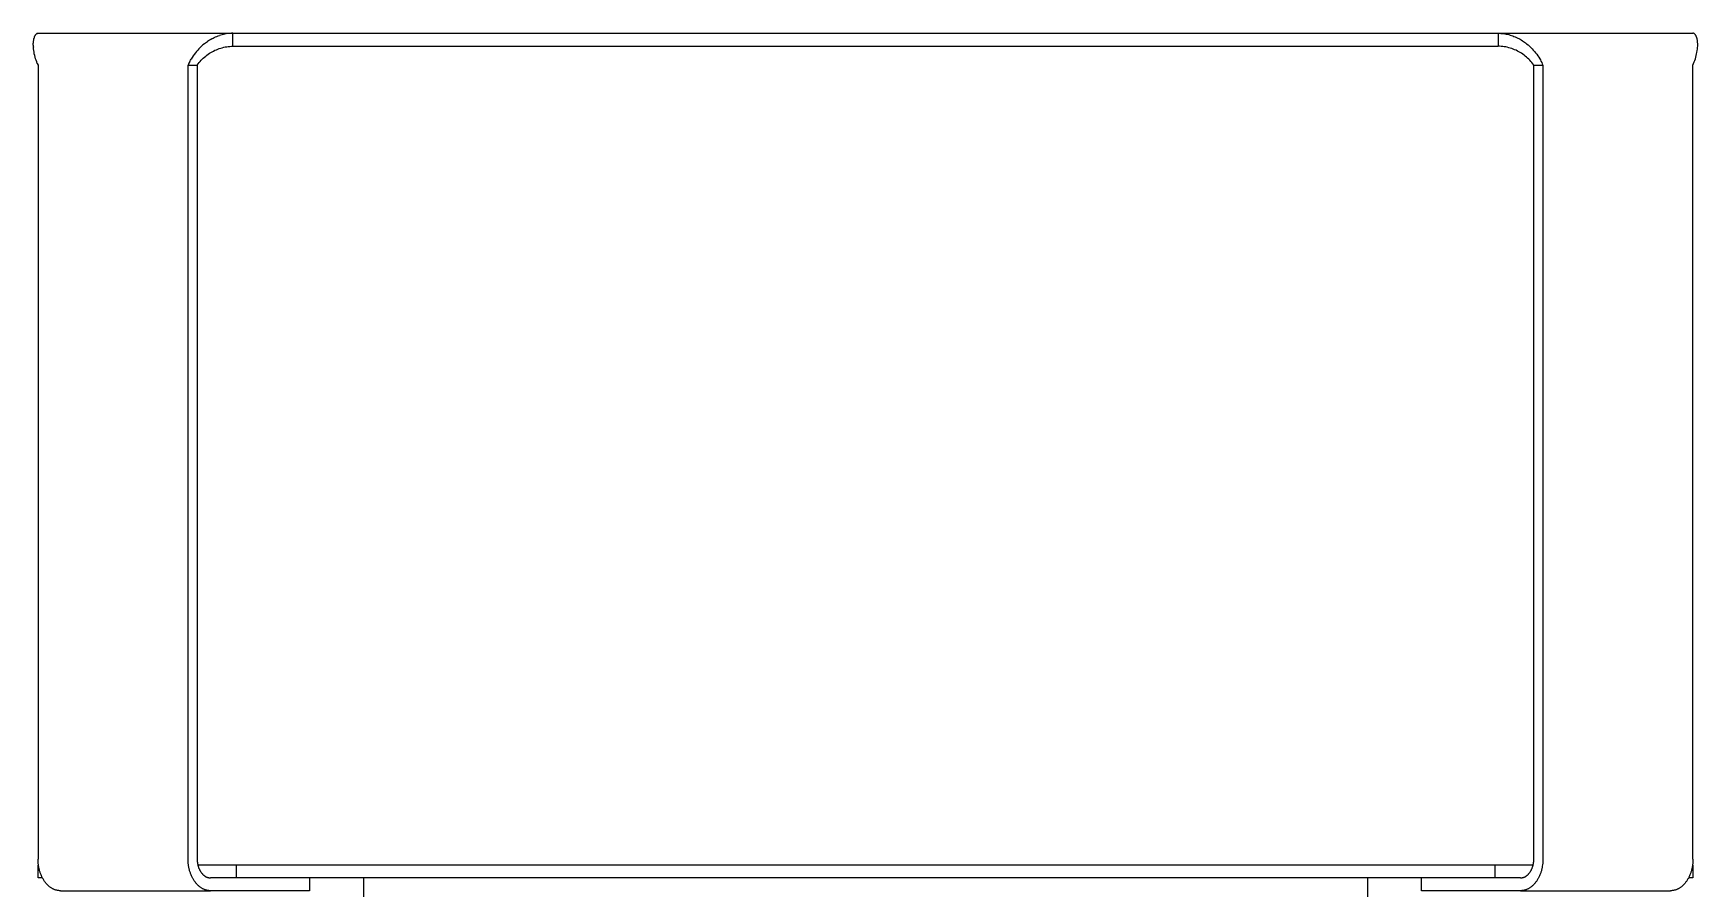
# Model space of a CAD drawing. Header units: millimetres. Extents: x -962 to 3068, y -237 to 2578.
# Drawn here: x 676.4 to 1064.6, y 1989.9 to 2189.9 of the extents above; entities that cross this region are included whole.
import ezdxf

# ---------------------------------------------------------------- set-up
doc = ezdxf.new("R2010")
doc.units = ezdxf.units.MM
doc.header["$MEASUREMENT"] = 0
doc.layers.add('Utwórz2D linie widoczne', color=7, linetype='Continuous', true_color=0x000000)

msp = doc.modelspace()

# ---------------------------------------------------------------- linework, layer by layer
at = {"layer": 'Utwórz2D linie widoczne'}
for p, q in [((676.84, 2189.47), (676.88, 2189.52)), ((676.88, 2189.52), (676.91, 2189.56)), ((676.91, 2189.56), (676.95, 2189.61)), ((676.95, 2189.61), (676.99, 2189.65)), ((676.99, 2189.65), (677.02, 2189.69)), ((677.02, 2189.69), (677.07, 2189.73)), ((677.07, 2189.73), (677.11, 2189.77)), ((677.13, 2189.78), (677.11, 2189.77)), ((677.14, 2189.8), (677.13, 2189.78)), ((677.16, 2189.81), (677.14, 2189.8)), ((677.18, 2189.82), (677.16, 2189.81)), ((677.2, 2189.83), (677.18, 2189.82)), ((677.22, 2189.84), (677.2, 2189.83)), ((677.24, 2189.85), (677.22, 2189.84)), ((677.26, 2189.86), (677.24, 2189.85)), ((677.26, 2189.86), (677.28, 2189.87)), ((677.28, 2189.87), (677.3, 2189.88)), ((677.3, 2189.88), (677.31, 2189.88)), ((677.31, 2189.88), (677.33, 2189.89)), ((677.33, 2189.89), (677.35, 2189.89)), ((677.35, 2189.89), (677.36, 2189.89)), ((677.36, 2189.89), (677.38, 2189.9)), ((677.38, 2189.9), (677.4, 2189.9)), ((677.4, 2189.9), (677.41, 2189.9)), ((677.41, 2189.9), (677.43, 2189.9)), ((677.43, 2189.9), (677.45, 2189.9)), ((677.45, 2189.9), (677.46, 2189.9)), ((677.46, 2189.9), (722.82, 2189.9)), ((720.07, 2189.49), (719.77, 2189.39)), ((720.38, 2189.58), (720.07, 2189.49)), ((720.7, 2189.65), (720.38, 2189.58)), ((721.01, 2189.72), (720.7, 2189.65)), ((721.33, 2189.78), (721.01, 2189.72)), ((721.65, 2189.82), (721.33, 2189.78)), ((721.96, 2189.86), (721.65, 2189.82)), ((722.29, 2189.88), (721.96, 2189.86)), ((722.61, 2189.9), (722.29, 2189.88)), ((722.93, 2189.9), (722.61, 2189.9)), ((722.93, 2189.9), (1018, 2189.9)), ((722.93, 2186.9), (722.93, 2189.9)), ((1018, 2189.9), (1018, 2186.9)), ((1018, 2189.9), (1018.31, 2189.9)), ((1018.1, 2189.9), (1063.46, 2189.9)), ((1018.31, 2189.9), (1018.63, 2189.88)), ((1018.63, 2189.88), (1018.94, 2189.86)), ((1018.94, 2189.86), (1019.26, 2189.82)), ((1019.26, 2189.82), (1019.57, 2189.78)), ((1019.57, 2189.78), (1019.88, 2189.72)), ((1019.88, 2189.72), (1020.19, 2189.66)), ((1020.19, 2189.66), (1020.5, 2189.59)), ((1020.5, 2189.59), (1020.81, 2189.5)), ((1020.81, 2189.5), (1021.11, 2189.41)), ((1063.48, 2189.9), (1063.46, 2189.9)), ((1063.5, 2189.9), (1063.48, 2189.9)), ((1063.51, 2189.9), (1063.5, 2189.9)), ((1063.53, 2189.9), (1063.51, 2189.9)), ((1063.55, 2189.9), (1063.53, 2189.9)), ((1063.57, 2189.89), (1063.55, 2189.9)), ((1063.58, 2189.89), (1063.57, 2189.89)), ((1063.6, 2189.88), (1063.58, 2189.89)), ((1063.62, 2189.88), (1063.6, 2189.88)), ((1063.63, 2189.87), (1063.62, 2189.88)), ((1063.65, 2189.87), (1063.63, 2189.87)), ((1063.67, 2189.86), (1063.65, 2189.87)), ((1063.69, 2189.85), (1063.67, 2189.86)), ((1063.71, 2189.84), (1063.69, 2189.85)), ((1063.73, 2189.83), (1063.71, 2189.84)), ((1063.75, 2189.82), (1063.73, 2189.83)), ((1063.77, 2189.8), (1063.75, 2189.82)), ((1063.79, 2189.79), (1063.77, 2189.8)), ((1063.81, 2189.78), (1063.79, 2189.79)), ((1063.83, 2189.76), (1063.81, 2189.78)), ((1063.87, 2189.72), (1063.83, 2189.76)), ((1063.91, 2189.69), (1063.87, 2189.72)), ((1063.94, 2189.65), (1063.91, 2189.69)), ((1063.98, 2189.6), (1063.94, 2189.65)), ((1064.02, 2189.56), (1063.98, 2189.6)), ((1064.05, 2189.52), (1064.02, 2189.56)), ((1064.08, 2189.47), (1064.05, 2189.52)), ((676.36, 2187.35), (676.37, 2187.55)), ((676.36, 2187.16), (676.36, 2187.35)), ((676.36, 2187.16), (676.37, 2186.91)), ((676.37, 2187.55), (676.38, 2187.74)), ((676.37, 2186.91), (676.38, 2186.65)), ((676.38, 2187.74), (676.39, 2187.93)), ((676.42, 2186.26), (676.38, 2186.65)), ((676.39, 2187.93), (676.42, 2188.12)), ((676.42, 2188.12), (676.45, 2188.31)), ((676.47, 2185.88), (676.42, 2186.26)), ((676.45, 2188.31), (676.48, 2188.5)), ((676.53, 2185.49), (676.47, 2185.88)), ((676.48, 2188.5), (676.52, 2188.68)), ((676.55, 2188.79), (676.52, 2188.68)), ((676.59, 2188.9), (676.55, 2188.79)), ((676.62, 2189.01), (676.59, 2188.9)), ((676.62, 2189.01), (676.64, 2189.06)), ((676.64, 2189.06), (676.66, 2189.12)), ((676.66, 2189.12), (676.68, 2189.17)), ((676.68, 2189.17), (676.7, 2189.22)), ((676.7, 2189.22), (676.73, 2189.27)), ((676.73, 2189.27), (676.75, 2189.32)), ((676.75, 2189.32), (676.78, 2189.37)), ((676.78, 2189.37), (676.81, 2189.42)), ((676.81, 2189.42), (676.84, 2189.47)), ((714.43, 2185.66), (714.16, 2185.33)), ((714.71, 2185.99), (714.43, 2185.66)), ((715.01, 2186.31), (714.71, 2185.99)), ((715.01, 2186.31), (715.31, 2186.62)), ((715.62, 2186.91), (715.31, 2186.62)), ((715.94, 2187.2), (715.62, 2186.91)), ((716.27, 2187.47), (715.94, 2187.2)), ((716.27, 2187.47), (716.5, 2187.65)), ((716.5, 2187.65), (716.73, 2187.82)), ((716.73, 2187.82), (716.96, 2187.99)), ((717.22, 2188.16), (716.96, 2187.99)), ((717.48, 2188.32), (717.22, 2188.16)), ((717.74, 2188.48), (717.48, 2188.32)), ((718.01, 2188.63), (717.74, 2188.48)), ((717.76, 2185.42), (718.08, 2185.6)), ((718.01, 2188.63), (718.29, 2188.78)), ((718.08, 2185.6), (718.4, 2185.77)), ((718.29, 2188.78), (718.58, 2188.92)), ((718.4, 2185.77), (718.73, 2185.93)), ((718.58, 2188.92), (718.87, 2189.05)), ((718.73, 2185.93), (719.06, 2186.07)), ((718.87, 2189.05), (719.17, 2189.17)), ((719.06, 2186.07), (719.39, 2186.21)), ((719.17, 2189.17), (719.47, 2189.29)), ((719.39, 2186.21), (719.73, 2186.33)), ((719.47, 2189.29), (719.77, 2189.39)), ((719.73, 2186.33), (720.08, 2186.44)), ((720.08, 2186.44), (720.42, 2186.54)), ((720.42, 2186.54), (720.78, 2186.63)), ((720.78, 2186.63), (721.13, 2186.71)), ((721.13, 2186.71), (721.49, 2186.77)), ((721.49, 2186.77), (721.84, 2186.82)), ((721.84, 2186.82), (722.2, 2186.86)), ((722.2, 2186.86), (722.57, 2186.89)), ((722.57, 2186.89), (722.93, 2186.9)), ((722.93, 2186.9), (1018, 2186.9)), ((1018.36, 2186.89), (1018, 2186.9)), ((1018.72, 2186.86), (1018.36, 2186.89)), ((1019.08, 2186.82), (1018.72, 2186.86)), ((1019.44, 2186.77), (1019.08, 2186.82)), ((1019.8, 2186.71), (1019.44, 2186.77)), ((1020.15, 2186.63), (1019.8, 2186.71)), ((1020.5, 2186.54), (1020.15, 2186.63)), ((1020.85, 2186.44), (1020.5, 2186.54)), ((1021.19, 2186.33), (1020.85, 2186.44)), ((1021.11, 2189.41), (1021.41, 2189.3)), ((1021.53, 2186.21), (1021.19, 2186.33)), ((1021.41, 2189.3), (1021.71, 2189.19)), ((1021.87, 2186.07), (1021.53, 2186.21)), ((1021.71, 2189.19), (1022, 2189.07)), ((1022.2, 2185.93), (1021.87, 2186.07)), ((1022, 2189.07), (1022.3, 2188.94)), ((1022.53, 2185.77), (1022.2, 2185.93)), ((1022.3, 2188.94), (1022.58, 2188.8)), ((1022.85, 2185.6), (1022.53, 2185.77)), ((1022.58, 2188.8), (1022.87, 2188.66)), ((1023.16, 2185.42), (1022.85, 2185.6)), ((1022.87, 2188.66), (1023.15, 2188.5)), ((1023.15, 2188.5), (1023.42, 2188.34)), ((1023.42, 2188.34), (1023.7, 2188.17)), ((1023.7, 2188.17), (1023.96, 2187.99)), ((1023.96, 2187.99), (1024.2, 2187.82)), ((1024.2, 2187.82), (1024.43, 2187.65)), ((1024.43, 2187.65), (1024.65, 2187.47)), ((1024.65, 2187.47), (1024.99, 2187.2)), ((1024.99, 2187.2), (1025.31, 2186.91)), ((1025.31, 2186.91), (1025.62, 2186.62)), ((1025.62, 2186.62), (1025.92, 2186.31)), ((1025.92, 2186.31), (1026.21, 2186)), ((1026.21, 2186), (1026.48, 2185.67)), ((1026.48, 2185.67), (1026.75, 2185.34)), ((1064.11, 2189.43), (1064.08, 2189.47)), ((1064.14, 2189.38), (1064.11, 2189.43)), ((1064.17, 2189.33), (1064.14, 2189.38)), ((1064.19, 2189.28), (1064.17, 2189.33)), ((1064.22, 2189.23), (1064.19, 2189.28)), ((1064.24, 2189.18), (1064.22, 2189.23)), ((1064.26, 2189.13), (1064.24, 2189.18)), ((1064.28, 2189.08), (1064.26, 2189.13)), ((1064.29, 2189.03), (1064.28, 2189.08)), ((1064.33, 2188.94), (1064.29, 2189.03)), ((1064.36, 2188.85), (1064.33, 2188.94)), ((1064.38, 2188.75), (1064.36, 2188.85)), ((1064.41, 2188.66), (1064.38, 2188.75)), ((1064.39, 2185.46), (1064.46, 2185.85)), ((1064.45, 2188.47), (1064.41, 2188.66)), ((1064.48, 2188.28), (1064.45, 2188.47)), ((1064.46, 2185.85), (1064.51, 2186.23)), ((1064.51, 2188.09), (1064.48, 2188.28)), ((1064.53, 2187.9), (1064.51, 2188.09)), ((1064.51, 2186.23), (1064.54, 2186.62)), ((1064.55, 2187.71), (1064.53, 2187.9)), ((1064.54, 2186.62), (1064.56, 2186.87)), ((1064.56, 2187.51), (1064.55, 2187.71)), ((1064.57, 2187.32), (1064.56, 2187.51)), ((1064.56, 2187.13), (1064.57, 2187.32)), ((1064.56, 2186.87), (1064.56, 2187.13)), ((676.6, 2185.1), (676.53, 2185.49)), ((676.69, 2184.72), (676.6, 2185.1)), ((676.79, 2184.35), (676.69, 2184.72)), ((676.9, 2183.97), (676.79, 2184.35)), ((677.02, 2183.6), (676.9, 2183.97)), ((677.16, 2183.23), (677.02, 2183.6)), ((677.3, 2182.87), (677.16, 2183.23)), ((677.3, 2182.87), (677.46, 2182.5)), ((677.46, 2182.5), (677.46, 1997.3)), ((712.66, 2182.92), (712.46, 2182.5)), ((712.46, 1997.3), (712.46, 2182.5)), ((712.46, 2182.5), (714.58, 2182.5)), ((712.86, 2183.32), (712.66, 2182.92)), ((712.86, 2183.32), (713.02, 2183.61)), ((713.02, 2183.61), (713.19, 2183.9)), ((713.42, 2184.27), (713.19, 2183.9)), ((713.65, 2184.63), (713.42, 2184.27)), ((713.9, 2184.98), (713.65, 2184.63)), ((714.16, 2185.33), (713.9, 2184.98)), ((714.58, 2182.5), (714.8, 2182.79)), ((714.58, 2182.5), (714.58, 1997.3)), ((714.8, 2182.79), (715.03, 2183.08)), ((715.03, 2183.08), (715.26, 2183.35)), ((715.26, 2183.35), (715.51, 2183.62)), ((715.51, 2183.62), (715.76, 2183.88)), ((715.76, 2183.88), (716.02, 2184.13)), ((716.02, 2184.13), (716.3, 2184.37)), ((716.3, 2184.37), (716.57, 2184.6)), ((716.57, 2184.6), (716.86, 2184.82)), ((716.86, 2184.82), (717.16, 2185.03)), ((717.16, 2185.03), (717.46, 2185.23)), ((717.46, 2185.23), (717.76, 2185.42)), ((1023.47, 2185.23), (1023.16, 2185.42)), ((1023.77, 2185.03), (1023.47, 2185.23)), ((1024.06, 2184.82), (1023.77, 2185.03)), ((1024.35, 2184.6), (1024.06, 2184.82)), ((1024.63, 2184.37), (1024.35, 2184.6)), ((1024.9, 2184.13), (1024.63, 2184.37)), ((1025.16, 2183.88), (1024.9, 2184.13)), ((1025.42, 2183.62), (1025.16, 2183.88)), ((1025.66, 2183.35), (1025.42, 2183.62)), ((1025.9, 2183.08), (1025.66, 2183.35)), ((1026.12, 2182.79), (1025.9, 2183.08)), ((1026.34, 2182.5), (1026.12, 2182.79)), ((1026.34, 1997.3), (1026.34, 2182.5)), ((1026.34, 2182.5), (1028.46, 2182.5)), ((1026.75, 2185.34), (1027.01, 2185.01)), ((1027.01, 2185.01), (1027.25, 2184.66)), ((1027.25, 2184.66), (1027.48, 2184.31)), ((1027.48, 2184.31), (1027.71, 2183.95)), ((1027.71, 2183.95), (1027.86, 2183.68)), ((1027.86, 2183.68), (1028.01, 2183.41)), ((1028.01, 2183.41), (1028.17, 2183.11)), ((1028.17, 2183.11), (1028.32, 2182.81)), ((1028.32, 2182.81), (1028.46, 2182.5)), ((1028.46, 2182.5), (1028.46, 1997.3)), ((1063.46, 2182.5), (1063.62, 2182.87)), ((1063.46, 1997.3), (1063.46, 2182.5)), ((1063.62, 2182.87), (1063.77, 2183.23)), ((1063.77, 2183.23), (1063.9, 2183.59)), ((1063.9, 2183.59), (1064.02, 2183.96)), ((1064.02, 2183.96), (1064.13, 2184.33)), ((1064.13, 2184.33), (1064.23, 2184.71)), ((1064.23, 2184.71), (1064.32, 2185.08)), ((1064.32, 2185.08), (1064.39, 2185.46)), ((677.47, 1996.97), (677.46, 1997.3)), ((677.46, 1992.9), (677.46, 1995.9)), ((677.56, 1995.9), (677.46, 1995.9)), ((677.48, 1996.64), (677.47, 1996.97)), ((677.51, 1996.3), (677.48, 1996.64)), ((677.55, 1995.96), (677.51, 1996.3)), ((677.6, 1995.61), (677.55, 1995.96)), ((677.63, 1995.44), (677.6, 1995.61)), ((677.66, 1995.27), (677.63, 1995.44)), ((712.47, 1996.97), (712.46, 1997.3)), ((712.48, 1996.64), (712.47, 1996.97)), ((712.51, 1996.3), (712.48, 1996.64)), ((712.55, 1995.96), (712.51, 1996.3)), ((712.6, 1995.61), (712.55, 1995.96)), ((712.63, 1995.44), (712.6, 1995.61)), ((712.66, 1995.27), (712.63, 1995.44)), ((714.58, 1997.3), (714.59, 1997.11)), ((714.59, 1997.11), (714.6, 1996.91)), ((714.6, 1996.91), (714.61, 1996.71)), ((714.61, 1996.71), (714.64, 1996.5)), ((714.64, 1996.5), (714.67, 1996.3)), ((714.67, 1996.3), (714.68, 1996.2)), ((714.68, 1996.2), (714.7, 1996.09)), ((714.7, 1996.09), (714.73, 1995.99)), ((714.73, 1995.99), (714.75, 1995.89)), ((723.7, 1995.9), (714.75, 1995.9)), ((714.75, 1995.89), (714.77, 1995.79)), ((714.77, 1995.79), (714.8, 1995.68)), ((714.8, 1995.68), (714.83, 1995.58)), ((714.83, 1995.58), (714.86, 1995.48)), ((714.86, 1995.48), (714.9, 1995.38)), ((714.9, 1995.38), (714.93, 1995.28)), ((1017.22, 1995.9), (723.7, 1995.9)), ((723.7, 1995.9), (723.7, 1992.9)), ((1017.22, 1995.9), (1017.22, 1992.9)), ((1026.18, 1995.9), (1017.22, 1995.9)), ((1025.99, 1995.28), (1026.03, 1995.38)), ((1026.03, 1995.38), (1026.06, 1995.48)), ((1026.06, 1995.48), (1026.09, 1995.58)), ((1026.09, 1995.58), (1026.12, 1995.68)), ((1026.12, 1995.68), (1026.15, 1995.79)), ((1026.15, 1995.79), (1026.18, 1995.89)), ((1026.18, 1995.89), (1026.2, 1995.99)), ((1026.2, 1995.99), (1026.22, 1996.09)), ((1026.22, 1996.09), (1026.24, 1996.2)), ((1026.24, 1996.2), (1026.26, 1996.3)), ((1026.26, 1996.3), (1026.29, 1996.5)), ((1026.29, 1996.5), (1026.31, 1996.71)), ((1026.31, 1996.71), (1026.33, 1996.91)), ((1026.33, 1996.91), (1026.34, 1997.11)), ((1026.34, 1997.11), (1026.34, 1997.3)), ((1028.29, 1995.44), (1028.26, 1995.27)), ((1028.32, 1995.61), (1028.29, 1995.44)), ((1028.38, 1995.96), (1028.32, 1995.61)), ((1028.41, 1996.3), (1028.38, 1995.96)), ((1028.44, 1996.64), (1028.41, 1996.3)), ((1028.46, 1996.97), (1028.44, 1996.64)), ((1028.46, 1997.3), (1028.46, 1996.97)), ((1063.29, 1995.44), (1063.26, 1995.27)), ((1063.32, 1995.61), (1063.29, 1995.44)), ((1063.38, 1995.96), (1063.32, 1995.61)), ((1063.46, 1995.9), (1063.37, 1995.9)), ((1063.41, 1996.3), (1063.38, 1995.96)), ((1063.44, 1996.64), (1063.41, 1996.3)), ((1063.46, 1996.97), (1063.44, 1996.64)), ((1063.46, 1997.3), (1063.46, 1996.97)), ((1063.46, 1995.9), (1063.46, 1992.9)), ((678.49, 1992.9), (677.46, 1992.9)), ((677.7, 1995.1), (677.66, 1995.27)), ((677.74, 1994.92), (677.7, 1995.1)), ((677.78, 1994.75), (677.74, 1994.92)), ((677.83, 1994.58), (677.78, 1994.75)), ((677.88, 1994.41), (677.83, 1994.58)), ((677.93, 1994.24), (677.88, 1994.41)), ((677.99, 1994.07), (677.93, 1994.24)), ((678.05, 1993.91), (677.99, 1994.07)), ((678.11, 1993.74), (678.05, 1993.91)), ((678.18, 1993.58), (678.11, 1993.74)), ((678.24, 1993.41), (678.18, 1993.58)), ((678.32, 1993.25), (678.24, 1993.41)), ((678.39, 1993.1), (678.32, 1993.25)), ((678.47, 1992.94), (678.39, 1993.1)), ((678.55, 1992.79), (678.47, 1992.94)), ((678.63, 1992.64), (678.55, 1992.79)), ((678.72, 1992.49), (678.63, 1992.64)), ((678.81, 1992.35), (678.72, 1992.49)), ((678.9, 1992.21), (678.81, 1992.35)), ((679, 1992.07), (678.9, 1992.21)), ((679.09, 1991.94), (679, 1992.07)), ((679.19, 1991.81), (679.09, 1991.94)), ((679.29, 1991.68), (679.19, 1991.81)), ((679.4, 1991.56), (679.29, 1991.68)), ((679.5, 1991.44), (679.4, 1991.56)), ((712.7, 1995.1), (712.66, 1995.27)), ((712.74, 1994.92), (712.7, 1995.1)), ((712.78, 1994.75), (712.74, 1994.92)), ((712.83, 1994.58), (712.78, 1994.75)), ((712.88, 1994.41), (712.83, 1994.58)), ((712.93, 1994.24), (712.88, 1994.41)), ((712.99, 1994.07), (712.93, 1994.24)), ((713.05, 1993.91), (712.99, 1994.07)), ((713.11, 1993.74), (713.05, 1993.91)), ((713.18, 1993.58), (713.11, 1993.74)), ((713.24, 1993.41), (713.18, 1993.58)), ((713.32, 1993.25), (713.24, 1993.41)), ((713.39, 1993.1), (713.32, 1993.25)), ((713.47, 1992.94), (713.39, 1993.1)), ((713.55, 1992.79), (713.47, 1992.94)), ((713.63, 1992.64), (713.55, 1992.79)), ((713.72, 1992.49), (713.63, 1992.64)), ((713.81, 1992.35), (713.72, 1992.49)), ((713.9, 1992.21), (713.81, 1992.35)), ((714, 1992.07), (713.9, 1992.21)), ((714.09, 1991.94), (714, 1992.07)), ((714.19, 1991.81), (714.09, 1991.94)), ((714.29, 1991.68), (714.19, 1991.81)), ((714.4, 1991.56), (714.29, 1991.68)), ((714.5, 1991.44), (714.4, 1991.56)), ((714.93, 1995.28), (714.97, 1995.18)), ((714.97, 1995.18), (715.01, 1995.09)), ((715.01, 1995.09), (715.05, 1994.99)), ((715.05, 1994.99), (715.09, 1994.9)), ((715.09, 1994.9), (715.14, 1994.8)), ((715.14, 1994.8), (715.18, 1994.71)), ((715.18, 1994.71), (715.23, 1994.62)), ((715.23, 1994.62), (715.28, 1994.53)), ((715.28, 1994.53), (715.33, 1994.44)), ((715.33, 1994.44), (715.38, 1994.36)), ((715.38, 1994.36), (715.44, 1994.27)), ((715.44, 1994.27), (715.5, 1994.19)), ((715.5, 1994.19), (715.55, 1994.11)), ((715.55, 1994.11), (715.61, 1994.04)), ((715.61, 1994.04), (715.67, 1993.96)), ((715.67, 1993.96), (715.73, 1993.89)), ((715.73, 1993.89), (715.8, 1993.82)), ((715.8, 1993.82), (715.86, 1993.75)), ((715.86, 1993.75), (715.93, 1993.68)), ((715.93, 1993.68), (715.99, 1993.62)), ((715.99, 1993.62), (716.06, 1993.56)), ((716.06, 1993.56), (716.13, 1993.5)), ((716.13, 1993.5), (716.2, 1993.45)), ((716.2, 1993.45), (716.27, 1993.4)), ((716.27, 1993.4), (716.34, 1993.35)), ((716.34, 1993.35), (716.41, 1993.3)), ((716.41, 1993.3), (716.48, 1993.25)), ((716.48, 1993.25), (716.55, 1993.21)), ((716.55, 1993.21), (716.62, 1993.17)), ((716.62, 1993.17), (716.69, 1993.14)), ((716.69, 1993.14), (716.77, 1993.1)), ((716.77, 1993.1), (716.84, 1993.07)), ((716.84, 1993.07), (716.91, 1993.05)), ((716.91, 1993.05), (716.98, 1993.02)), ((716.98, 1993.02), (717.06, 1993)), ((717.06, 1993), (717.13, 1992.98)), ((717.13, 1992.98), (717.2, 1992.96)), ((717.2, 1992.96), (717.27, 1992.94)), ((717.27, 1992.94), (717.34, 1992.93)), ((717.34, 1992.93), (717.42, 1992.92)), ((717.42, 1992.92), (717.49, 1992.91)), ((717.49, 1992.91), (717.56, 1992.91)), ((717.56, 1992.91), (717.63, 1992.91)), ((717.63, 1992.91), (717.7, 1992.9)), ((723.7, 1992.9), (717.7, 1992.9)), ((1017.22, 1992.9), (723.7, 1992.9)), ((740.75, 1992.9), (740.75, 1989.9)), ((753.35, 1992.9), (753.35, 1988.5)), ((987.57, 1992.9), (987.57, 1988.5)), ((1000.18, 1989.9), (1000.18, 1992.9)), ((1023.23, 1992.9), (1017.22, 1992.9)), ((1023.23, 1992.9), (1023.3, 1992.91)), ((1023.3, 1992.91), (1023.37, 1992.91)), ((1023.37, 1992.91), (1023.44, 1992.91)), ((1023.44, 1992.91), (1023.51, 1992.92)), ((1023.51, 1992.92), (1023.58, 1992.93)), ((1023.58, 1992.93), (1023.65, 1992.94)), ((1023.65, 1992.94), (1023.72, 1992.96)), ((1023.72, 1992.96), (1023.8, 1992.98)), ((1023.8, 1992.98), (1023.87, 1993)), ((1023.87, 1993), (1023.94, 1993.02)), ((1023.94, 1993.02), (1024.01, 1993.05)), ((1024.01, 1993.05), (1024.09, 1993.07)), ((1024.09, 1993.07), (1024.16, 1993.1)), ((1024.16, 1993.1), (1024.23, 1993.14)), ((1024.23, 1993.14), (1024.3, 1993.17)), ((1024.3, 1993.17), (1024.38, 1993.21)), ((1024.38, 1993.21), (1024.45, 1993.25)), ((1024.45, 1993.25), (1024.52, 1993.3)), ((1024.52, 1993.3), (1024.59, 1993.35)), ((1024.59, 1993.35), (1024.66, 1993.4)), ((1024.66, 1993.4), (1024.73, 1993.45)), ((1024.73, 1993.45), (1024.8, 1993.5)), ((1024.8, 1993.5), (1024.87, 1993.56)), ((1024.87, 1993.56), (1024.93, 1993.62)), ((1024.93, 1993.62), (1025, 1993.68)), ((1025, 1993.68), (1025.06, 1993.75)), ((1025.06, 1993.75), (1025.13, 1993.82)), ((1025.13, 1993.82), (1025.19, 1993.89)), ((1025.19, 1993.89), (1025.25, 1993.96)), ((1025.25, 1993.96), (1025.31, 1994.04)), ((1025.31, 1994.04), (1025.37, 1994.11)), ((1025.37, 1994.11), (1025.43, 1994.19)), ((1025.43, 1994.19), (1025.49, 1994.27)), ((1025.49, 1994.27), (1025.54, 1994.36)), ((1025.54, 1994.36), (1025.59, 1994.44)), ((1025.59, 1994.44), (1025.65, 1994.53)), ((1025.65, 1994.53), (1025.7, 1994.62)), ((1025.7, 1994.62), (1025.74, 1994.71)), ((1025.74, 1994.71), (1025.79, 1994.8)), ((1025.79, 1994.8), (1025.83, 1994.9)), ((1025.83, 1994.9), (1025.88, 1994.99)), ((1025.88, 1994.99), (1025.92, 1995.09)), ((1025.92, 1995.09), (1025.96, 1995.18)), ((1025.96, 1995.18), (1025.99, 1995.28)), ((1026.53, 1991.56), (1026.42, 1991.44)), ((1026.63, 1991.68), (1026.53, 1991.56)), ((1026.73, 1991.81), (1026.63, 1991.68)), ((1026.83, 1991.94), (1026.73, 1991.81)), ((1026.93, 1992.07), (1026.83, 1991.94)), ((1027.02, 1992.21), (1026.93, 1992.07)), ((1027.12, 1992.35), (1027.02, 1992.21)), ((1027.21, 1992.49), (1027.12, 1992.35)), ((1027.29, 1992.64), (1027.21, 1992.49)), ((1027.38, 1992.79), (1027.29, 1992.64)), ((1027.46, 1992.94), (1027.38, 1992.79)), ((1027.53, 1993.1), (1027.46, 1992.94)), ((1027.61, 1993.25), (1027.53, 1993.1)), ((1027.68, 1993.41), (1027.61, 1993.25)), ((1027.75, 1993.58), (1027.68, 1993.41)), ((1027.82, 1993.74), (1027.75, 1993.58)), ((1027.88, 1993.91), (1027.82, 1993.74)), ((1027.94, 1994.07), (1027.88, 1993.91)), ((1027.99, 1994.24), (1027.94, 1994.07)), ((1028.05, 1994.41), (1027.99, 1994.24)), ((1028.1, 1994.58), (1028.05, 1994.41)), ((1028.14, 1994.75), (1028.1, 1994.58)), ((1028.18, 1994.92), (1028.14, 1994.75)), ((1028.22, 1995.1), (1028.18, 1994.92)), ((1028.26, 1995.27), (1028.22, 1995.1)), ((1061.53, 1991.56), (1061.42, 1991.44)), ((1061.63, 1991.68), (1061.53, 1991.56)), ((1061.73, 1991.81), (1061.63, 1991.68)), ((1061.83, 1991.94), (1061.73, 1991.81)), ((1061.93, 1992.07), (1061.83, 1991.94)), ((1062.02, 1992.21), (1061.93, 1992.07)), ((1062.12, 1992.35), (1062.02, 1992.21)), ((1062.21, 1992.49), (1062.12, 1992.35)), ((1062.29, 1992.64), (1062.21, 1992.49)), ((1062.38, 1992.79), (1062.29, 1992.64)), ((1062.46, 1992.94), (1062.38, 1992.79)), ((1063.46, 1992.9), (1062.44, 1992.9)), ((1062.53, 1993.1), (1062.46, 1992.94)), ((1062.61, 1993.25), (1062.53, 1993.1)), ((1062.68, 1993.41), (1062.61, 1993.25)), ((1062.75, 1993.58), (1062.68, 1993.41)), ((1062.82, 1993.74), (1062.75, 1993.58)), ((1062.88, 1993.91), (1062.82, 1993.74)), ((1062.94, 1994.07), (1062.88, 1993.91)), ((1062.99, 1994.24), (1062.94, 1994.07)), ((1063.05, 1994.41), (1062.99, 1994.24)), ((1063.1, 1994.58), (1063.05, 1994.41)), ((1063.14, 1994.75), (1063.1, 1994.58)), ((1063.18, 1994.92), (1063.14, 1994.75)), ((1063.22, 1995.1), (1063.18, 1994.92)), ((1063.26, 1995.27), (1063.22, 1995.1)), ((679.61, 1991.33), (679.5, 1991.44)), ((679.72, 1991.22), (679.61, 1991.33)), ((679.83, 1991.11), (679.72, 1991.22)), ((679.94, 1991.01), (679.83, 1991.11)), ((680.06, 1990.91), (679.94, 1991.01)), ((680.17, 1990.82), (680.06, 1990.91)), ((680.29, 1990.73), (680.17, 1990.82)), ((680.41, 1990.65), (680.29, 1990.73)), ((680.53, 1990.57), (680.41, 1990.65)), ((680.65, 1990.49), (680.53, 1990.57)), ((680.77, 1990.42), (680.65, 1990.49)), ((680.89, 1990.36), (680.77, 1990.42)), ((681.01, 1990.3), (680.89, 1990.36)), ((681.13, 1990.24), (681.01, 1990.3)), ((681.26, 1990.19), (681.13, 1990.24)), ((681.38, 1990.14), (681.26, 1990.19)), ((681.5, 1990.1), (681.38, 1990.14)), ((681.62, 1990.06), (681.5, 1990.1)), ((681.74, 1990.03), (681.62, 1990.06)), ((681.86, 1990), (681.74, 1990.03)), ((681.99, 1989.97), (681.86, 1990)), ((682.11, 1989.95), (681.99, 1989.97)), ((682.23, 1989.93), (682.11, 1989.95)), ((682.34, 1989.92), (682.23, 1989.93)), ((682.46, 1989.91), (682.34, 1989.92)), ((682.58, 1989.91), (682.46, 1989.91)), ((682.7, 1989.9), (682.58, 1989.91)), ((682.7, 1989.9), (717.7, 1989.9)), ((714.61, 1991.33), (714.5, 1991.44)), ((714.72, 1991.22), (714.61, 1991.33)), ((714.83, 1991.11), (714.72, 1991.22)), ((714.94, 1991.01), (714.83, 1991.11)), ((715.06, 1990.91), (714.94, 1991.01)), ((715.17, 1990.82), (715.06, 1990.91)), ((715.29, 1990.73), (715.17, 1990.82)), ((715.41, 1990.65), (715.29, 1990.73)), ((715.53, 1990.57), (715.41, 1990.65)), ((715.65, 1990.49), (715.53, 1990.57)), ((715.77, 1990.42), (715.65, 1990.49)), ((715.89, 1990.36), (715.77, 1990.42)), ((716.01, 1990.3), (715.89, 1990.36)), ((716.13, 1990.24), (716.01, 1990.3)), ((716.26, 1990.19), (716.13, 1990.24)), ((716.38, 1990.14), (716.26, 1990.19)), ((716.5, 1990.1), (716.38, 1990.14)), ((716.62, 1990.06), (716.5, 1990.1)), ((716.74, 1990.03), (716.62, 1990.06)), ((716.86, 1990), (716.74, 1990.03)), ((716.99, 1989.97), (716.86, 1990)), ((717.11, 1989.95), (716.99, 1989.97)), ((717.23, 1989.93), (717.11, 1989.95)), ((717.34, 1989.92), (717.23, 1989.93)), ((717.46, 1989.91), (717.34, 1989.92)), ((717.58, 1989.91), (717.46, 1989.91)), ((717.7, 1989.9), (717.58, 1989.91)), ((740.75, 1989.9), (717.7, 1989.9)), ((1023.23, 1989.9), (1000.18, 1989.9)), ((1023.35, 1989.91), (1023.23, 1989.9)), ((1023.23, 1989.9), (1058.23, 1989.9)), ((1023.46, 1989.91), (1023.35, 1989.91)), ((1023.58, 1989.92), (1023.46, 1989.91)), ((1023.7, 1989.93), (1023.58, 1989.92)), ((1023.82, 1989.95), (1023.7, 1989.93)), ((1023.94, 1989.97), (1023.82, 1989.95)), ((1024.06, 1990), (1023.94, 1989.97)), ((1024.18, 1990.03), (1024.06, 1990)), ((1024.3, 1990.06), (1024.18, 1990.03)), ((1024.43, 1990.1), (1024.3, 1990.06)), ((1024.55, 1990.14), (1024.43, 1990.1)), ((1024.67, 1990.19), (1024.55, 1990.14)), ((1024.79, 1990.24), (1024.67, 1990.19)), ((1024.91, 1990.3), (1024.79, 1990.24)), ((1025.04, 1990.36), (1024.91, 1990.3)), ((1025.16, 1990.42), (1025.04, 1990.36)), ((1025.28, 1990.49), (1025.16, 1990.42)), ((1025.4, 1990.57), (1025.28, 1990.49)), ((1025.52, 1990.65), (1025.4, 1990.57)), ((1025.63, 1990.73), (1025.52, 1990.65)), ((1025.75, 1990.82), (1025.63, 1990.73)), ((1025.87, 1990.91), (1025.75, 1990.82)), ((1025.98, 1991.01), (1025.87, 1990.91)), ((1026.09, 1991.11), (1025.98, 1991.01)), ((1026.2, 1991.22), (1026.09, 1991.11)), ((1026.31, 1991.33), (1026.2, 1991.22)), ((1026.42, 1991.44), (1026.31, 1991.33)), ((1058.35, 1989.91), (1058.23, 1989.9)), ((1058.46, 1989.91), (1058.35, 1989.91)), ((1058.58, 1989.92), (1058.46, 1989.91)), ((1058.7, 1989.93), (1058.58, 1989.92)), ((1058.82, 1989.95), (1058.7, 1989.93)), ((1058.94, 1989.97), (1058.82, 1989.95)), ((1059.06, 1990), (1058.94, 1989.97)), ((1059.18, 1990.03), (1059.06, 1990)), ((1059.3, 1990.06), (1059.18, 1990.03)), ((1059.43, 1990.1), (1059.3, 1990.06)), ((1059.55, 1990.14), (1059.43, 1990.1)), ((1059.67, 1990.19), (1059.55, 1990.14)), ((1059.79, 1990.24), (1059.67, 1990.19)), ((1059.91, 1990.3), (1059.79, 1990.24)), ((1060.04, 1990.36), (1059.91, 1990.3)), ((1060.16, 1990.42), (1060.04, 1990.36)), ((1060.28, 1990.49), (1060.16, 1990.42)), ((1060.4, 1990.57), (1060.28, 1990.49)), ((1060.52, 1990.65), (1060.4, 1990.57)), ((1060.63, 1990.73), (1060.52, 1990.65)), ((1060.75, 1990.82), (1060.63, 1990.73)), ((1060.87, 1990.91), (1060.75, 1990.82)), ((1060.98, 1991.01), (1060.87, 1990.91)), ((1061.09, 1991.11), (1060.98, 1991.01)), ((1061.2, 1991.22), (1061.09, 1991.11)), ((1061.31, 1991.33), (1061.2, 1991.22)), ((1061.42, 1991.44), (1061.31, 1991.33))]:
    msp.add_line(p, q, dxfattribs=at)

doc.saveas('drawing.dxf')
